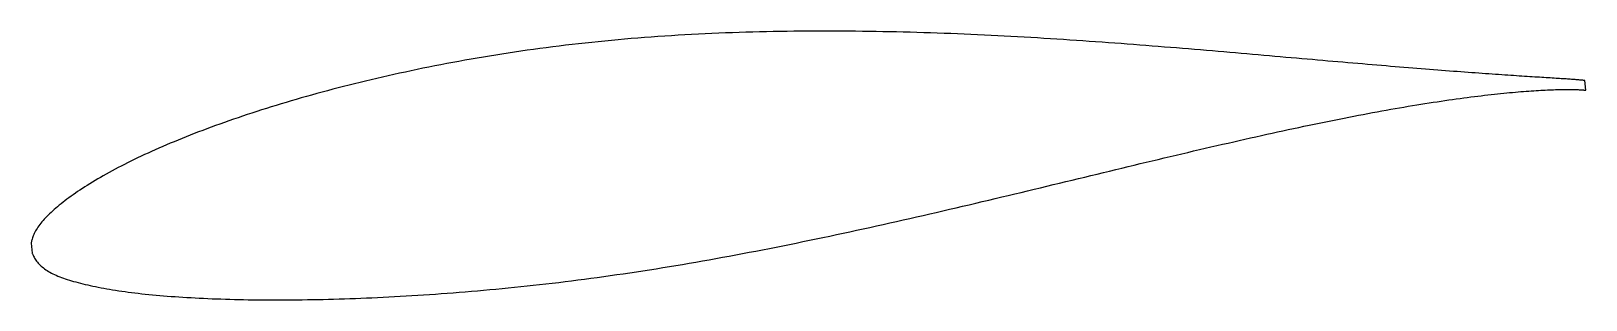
# Model space of a CAD drawing. Header units: metres. Extents: x -28.1 to 57, y -5.7 to 9.
import ezdxf

# ---------------------------------------------------------------- set-up
doc = ezdxf.new("R2010")
doc.units = ezdxf.units.M

msp = doc.modelspace()

# ---------------------------------------------------------------- linework, layer by layer
msp.add_lwpolyline([(56.922, 6.329), (56.92, 6.329), (56.915, 6.33), (56.907, 6.332), (56.895, 6.334), (56.88, 6.336), (56.862, 6.338), (56.84, 6.34), (56.815, 6.343), (56.787, 6.346), (56.756, 6.349), (56.721, 6.353), (56.683, 6.356), (56.642, 6.36), (56.598, 6.363), (56.55, 6.367), (56.499, 6.371), (56.444, 6.376), (56.387, 6.38), (56.326, 6.385), (56.262, 6.389), (56.195, 6.394), (56.124, 6.399), (56.051, 6.404), (55.974, 6.409), (55.893, 6.415), (55.81, 6.42), (55.723, 6.426), (55.634, 6.432), (55.541, 6.438), (55.444, 6.444), (55.345, 6.45), (55.243, 6.457), (55.137, 6.464), (55.028, 6.471), (54.916, 6.478), (54.801, 6.485), (54.683, 6.492), (54.561, 6.5), (54.437, 6.508), (54.309, 6.516), (54.178, 6.524), (54.044, 6.533), (53.907, 6.542), (53.767, 6.551), (53.624, 6.56), (53.478, 6.569), (53.329, 6.579), (53.177, 6.589), (53.022, 6.599), (52.864, 6.61), (52.702, 6.621), (52.538, 6.632), (52.371, 6.643), (52.201, 6.655), (52.028, 6.667), (51.852, 6.679), (51.673, 6.691), (51.491, 6.704), (51.306, 6.717), (51.119, 6.731), (50.928, 6.744), (50.735, 6.758), (50.539, 6.773), (50.34, 6.787), (50.138, 6.802), (49.933, 6.818), (49.726, 6.833), (49.516, 6.849), (49.303, 6.866), (49.087, 6.883), (48.869, 6.899), (48.648, 6.917), (48.424, 6.934), (48.198, 6.952), (47.969, 6.971), (47.737, 6.989), (47.503, 7.008), (47.266, 7.027), (47.026, 7.047), (46.784, 7.066), (46.54, 7.086), (46.293, 7.107), (46.043, 7.128), (45.791, 7.149), (45.537, 7.17), (45.28, 7.192), (45.02, 7.214), (44.758, 7.236), (44.494, 7.258), (44.228, 7.281), (43.959, 7.304), (43.687, 7.328), (43.414, 7.351), (43.138, 7.375), (42.86, 7.399), (42.58, 7.423), (42.297, 7.448), (42.012, 7.473), (41.726, 7.497), (41.437, 7.523), (41.145, 7.548), (40.852, 7.574), (40.557, 7.6), (40.259, 7.626), (39.96, 7.652), (39.658, 7.678), (39.355, 7.705), (39.049, 7.732), (38.742, 7.758), (38.433, 7.785), (38.122, 7.812), (37.809, 7.839), (37.494, 7.866), (37.177, 7.894), (36.859, 7.921), (36.539, 7.948), (36.217, 7.975), (35.893, 8.002), (35.568, 8.029), (35.241, 8.057), (34.912, 8.084), (34.582, 8.111), (34.25, 8.138), (33.917, 8.164), (33.582, 8.191), (33.245, 8.218), (32.907, 8.245), (32.568, 8.271), (32.227, 8.297), (31.885, 8.323), (31.542, 8.349), (31.197, 8.375), (30.851, 8.4), (30.503, 8.425), (30.155, 8.45), (29.805, 8.475), (29.454, 8.499), (29.102, 8.523), (28.748, 8.547), (28.394, 8.57), (28.038, 8.593), (27.681, 8.615), (27.324, 8.637), (26.965, 8.659), (26.606, 8.68), (26.245, 8.701), (25.884, 8.722), (25.521, 8.742), (25.158, 8.761), (24.794, 8.78), (24.429, 8.798), (24.064, 8.816), (23.698, 8.833), (23.331, 8.849), (22.963, 8.865), (22.595, 8.88), (22.226, 8.895), (21.857, 8.909), (21.487, 8.923), (21.116, 8.935), (20.745, 8.947), (20.374, 8.958), (20.002, 8.969), (19.629, 8.979), (19.257, 8.988), (18.884, 8.996), (18.51, 9.003), (18.137, 9.01), (17.763, 9.016), (17.389, 9.022), (17.014, 9.026), (16.64, 9.029), (16.265, 9.032), (15.89, 9.034), (15.516, 9.035), (15.141, 9.035), (14.766, 9.034), (14.391, 9.032), (14.016, 9.03), (13.641, 9.026), (13.267, 9.021), (12.892, 9.016), (12.518, 9.009), (12.144, 9.002), (11.77, 8.993), (11.396, 8.984), (11.023, 8.973), (10.649, 8.961), (10.277, 8.949), (9.904, 8.935), (9.532, 8.92), (9.161, 8.904), (8.79, 8.887), (8.419, 8.869), (8.049, 8.849), (7.68, 8.829), (7.311, 8.808), (6.942, 8.785), (6.575, 8.761), (6.208, 8.736), (5.841, 8.71), (5.476, 8.682), (5.111, 8.654), (4.747, 8.624), (4.383, 8.593), (4.021, 8.561), (3.659, 8.527), (3.299, 8.493), (2.939, 8.457), (2.58, 8.42), (2.223, 8.382), (1.866, 8.343), (1.51, 8.302), (1.155, 8.261), (0.801, 8.218), (0.449, 8.174), (0.098, 8.128), (-0.253, 8.082), (-0.602, 8.035), (-0.95, 7.986), (-1.296, 7.936), (-1.641, 7.885), (-1.985, 7.833), (-2.328, 7.78), (-2.67, 7.726), (-3.01, 7.671), (-3.348, 7.614), (-3.685, 7.557), (-4.021, 7.498), (-4.355, 7.439), (-4.688, 7.379), (-5.019, 7.318), (-5.349, 7.256), (-5.677, 7.193), (-6.004, 7.129), (-6.329, 7.064), (-6.652, 6.999), (-6.974, 6.932), (-7.294, 6.865), (-7.613, 6.797), (-7.929, 6.729), (-8.244, 6.659), (-8.557, 6.589), (-8.869, 6.518), (-9.178, 6.447), (-9.486, 6.375), (-9.792, 6.302), (-10.096, 6.228), (-10.398, 6.154), (-10.698, 6.08), (-10.996, 6.004), (-11.292, 5.928), (-11.587, 5.852), (-11.879, 5.774), (-12.169, 5.696), (-12.457, 5.618), (-12.743, 5.539), (-13.027, 5.459), (-13.309, 5.379), (-13.589, 5.299), (-13.867, 5.218), (-14.142, 5.136), (-14.415, 5.054), (-14.686, 4.972), (-14.955, 4.889), (-15.221, 4.805), (-15.485, 4.722), (-15.747, 4.637), (-16.007, 4.553), (-16.264, 4.468), (-16.519, 4.383), (-16.772, 4.297), (-17.022, 4.211), (-17.27, 4.125), (-17.515, 4.039), (-17.758, 3.952), (-17.998, 3.866), (-18.236, 3.779), (-18.472, 3.691), (-18.705, 3.604), (-18.935, 3.516), (-19.163, 3.428), (-19.388, 3.34), (-19.611, 3.252), (-19.831, 3.164), (-20.049, 3.075), (-20.263, 2.987), (-20.476, 2.898), (-20.685, 2.809), (-20.892, 2.72), (-21.096, 2.631), (-21.298, 2.543), (-21.497, 2.454), (-21.693, 2.365), (-21.886, 2.276), (-22.077, 2.187), (-22.265, 2.098), (-22.45, 2.009), (-22.632, 1.92), (-22.811, 1.831), (-22.988, 1.743), (-23.161, 1.654), (-23.332, 1.565), (-23.5, 1.477), (-23.665, 1.388), (-23.828, 1.3), (-23.987, 1.211), (-24.143, 1.123), (-24.297, 1.035), (-24.447, 0.947), (-24.595, 0.859), (-24.74, 0.772), (-24.881, 0.684), (-25.02, 0.597), (-25.156, 0.511), (-25.288, 0.424), (-25.418, 0.338), (-25.545, 0.253), (-25.669, 0.168), (-25.789, 0.083), (-25.907, -0.001), (-26.022, -0.084), (-26.133, -0.167), (-26.242, -0.249), (-26.347, -0.331), (-26.45, -0.412), (-26.549, -0.492), (-26.646, -0.571), (-26.739, -0.65), (-26.829, -0.728), (-26.916, -0.806), (-27, -0.883), (-27.081, -0.959), (-27.159, -1.035), (-27.234, -1.111), (-27.305, -1.185), (-27.374, -1.259), (-27.439, -1.333), (-27.501, -1.406), (-27.56, -1.478), (-27.616, -1.55), (-27.668, -1.622), (-27.718, -1.692), (-27.764, -1.762), (-27.807, -1.831), (-27.847, -1.899), (-27.884, -1.966), (-27.918, -2.032), (-27.948, -2.097), (-27.976, -2.16), (-28, -2.222), (-28.022, -2.281), (-28.04, -2.338), (-28.055, -2.392), (-28.068, -2.442), (-28.078, -2.487), (-28.085, -2.525), (-28.09, -2.555), (-28.093, -2.574), (-28.036, -3.117), (-28.034, -3.121), (-28.028, -3.134), (-28.017, -3.154), (-28.003, -3.184), (-27.984, -3.224), (-27.96, -3.272), (-27.934, -3.323), (-27.903, -3.378), (-27.869, -3.434), (-27.832, -3.49), (-27.792, -3.546), (-27.748, -3.602), (-27.701, -3.657), (-27.652, -3.711), (-27.598, -3.764), (-27.542, -3.816), (-27.483, -3.868), (-27.42, -3.918), (-27.355, -3.967), (-27.286, -4.015), (-27.214, -4.063), (-27.139, -4.108), (-27.061, -4.154), (-26.98, -4.198), (-26.896, -4.241), (-26.808, -4.283), (-26.718, -4.324), (-26.624, -4.364), (-26.528, -4.403), (-26.428, -4.441), (-26.325, -4.479), (-26.22, -4.515), (-26.111, -4.551), (-25.999, -4.587), (-25.884, -4.622), (-25.766, -4.656), (-25.645, -4.689), (-25.521, -4.722), (-25.393, -4.755), (-25.263, -4.787), (-25.13, -4.819), (-24.993, -4.851), (-24.854, -4.882), (-24.712, -4.912), (-24.567, -4.943), (-24.418, -4.972), (-24.267, -5.001), (-24.113, -5.03), (-23.956, -5.059), (-23.796, -5.086), (-23.633, -5.114), (-23.467, -5.14), (-23.298, -5.166), (-23.126, -5.191), (-22.952, -5.216), (-22.775, -5.24), (-22.595, -5.263), (-22.412, -5.286), (-22.226, -5.308), (-22.038, -5.329), (-21.846, -5.35), (-21.653, -5.37), (-21.456, -5.389), (-21.256, -5.408), (-21.054, -5.426), (-20.849, -5.443), (-20.642, -5.46), (-20.432, -5.476), (-20.219, -5.491), (-20.004, -5.506), (-19.786, -5.52), (-19.565, -5.534), (-19.342, -5.546), (-19.116, -5.559), (-18.888, -5.571), (-18.657, -5.582), (-18.423, -5.592), (-18.187, -5.602), (-17.949, -5.611), (-17.708, -5.619), (-17.465, -5.627), (-17.219, -5.634), (-16.971, -5.64), (-16.721, -5.646), (-16.468, -5.651), (-16.213, -5.656), (-15.956, -5.659), (-15.696, -5.662), (-15.434, -5.665), (-15.169, -5.667), (-14.903, -5.668), (-14.634, -5.668), (-14.363, -5.667), (-14.09, -5.666), (-13.815, -5.665), (-13.537, -5.662), (-13.258, -5.659), (-12.976, -5.655), (-12.693, -5.65), (-12.407, -5.645), (-12.119, -5.639), (-11.829, -5.631), (-11.538, -5.624), (-11.244, -5.615), (-10.948, -5.606), (-10.651, -5.596), (-10.351, -5.585), (-10.05, -5.573), (-9.747, -5.56), (-9.442, -5.547), (-9.135, -5.533), (-8.827, -5.518), (-8.517, -5.502), (-8.205, -5.485), (-7.891, -5.468), (-7.576, -5.45), (-7.259, -5.43), (-6.94, -5.41), (-6.62, -5.39), (-6.298, -5.368), (-5.975, -5.346), (-5.65, -5.323), (-5.324, -5.299), (-4.996, -5.274), (-4.667, -5.248), (-4.336, -5.222), (-4.004, -5.194), (-3.671, -5.166), (-3.336, -5.136), (-3, -5.106), (-2.663, -5.075), (-2.324, -5.042), (-1.984, -5.009), (-1.643, -4.975), (-1.301, -4.94), (-0.958, -4.904), (-0.614, -4.867), (-0.268, -4.829), (0.079, -4.789), (0.426, -4.749), (0.775, -4.708), (1.124, -4.665), (1.475, -4.622), (1.826, -4.577), (2.179, -4.531), (2.532, -4.485), (2.886, -4.437), (3.241, -4.388), (3.597, -4.338), (3.953, -4.287), (4.31, -4.235), (4.668, -4.183), (5.027, -4.129), (5.386, -4.074), (5.746, -4.018), (6.106, -3.961), (6.467, -3.903), (6.829, -3.843), (7.191, -3.783), (7.553, -3.723), (7.916, -3.661), (8.28, -3.598), (8.644, -3.534), (9.008, -3.47), (9.373, -3.404), (9.738, -3.338), (10.103, -3.271), (10.469, -3.203), (10.834, -3.134), (11.201, -3.064), (11.567, -2.994), (11.933, -2.923), (12.3, -2.851), (12.667, -2.779), (13.033, -2.705), (13.4, -2.631), (13.767, -2.557), (14.134, -2.482), (14.501, -2.406), (14.868, -2.33), (15.235, -2.253), (15.602, -2.175), (15.968, -2.097), (16.335, -2.019), (16.701, -1.94), (17.067, -1.86), (17.433, -1.781), (17.799, -1.7), (18.164, -1.62), (18.529, -1.539), (18.894, -1.457), (19.258, -1.375), (19.623, -1.293), (19.986, -1.211), (20.349, -1.128), (20.712, -1.046), (21.075, -0.963), (21.436, -0.879), (21.797, -0.796), (22.158, -0.712), (22.518, -0.628), (22.878, -0.544), (23.237, -0.46), (23.595, -0.376), (23.952, -0.291), (24.309, -0.207), (24.665, -0.123), (25.02, -0.038), (25.375, 0.046), (25.729, 0.131), (26.081, 0.215), (26.433, 0.299), (26.784, 0.384), (27.135, 0.468), (27.484, 0.552), (27.832, 0.636), (28.179, 0.72), (28.525, 0.804), (28.871, 0.887), (29.215, 0.97), (29.558, 1.053), (29.9, 1.136), (30.24, 1.218), (30.58, 1.3), (30.918, 1.381), (31.255, 1.463), (31.591, 1.544), (31.926, 1.624), (32.26, 1.704), (32.592, 1.784), (32.922, 1.863), (33.252, 1.942), (33.58, 2.02), (33.906, 2.098), (34.231, 2.175), (34.555, 2.252), (34.877, 2.328), (35.198, 2.403), (35.517, 2.478), (35.835, 2.553), (36.151, 2.626), (36.466, 2.699), (36.779, 2.772), (37.09, 2.843), (37.4, 2.914), (37.707, 2.985), (38.014, 3.054), (38.318, 3.124), (38.621, 3.192), (38.922, 3.259), (39.221, 3.326), (39.518, 3.392), (39.814, 3.457), (40.107, 3.521), (40.399, 3.585), (40.689, 3.647), (40.977, 3.709), (41.263, 3.769), (41.547, 3.83), (41.829, 3.889), (42.109, 3.947), (42.387, 4.004), (42.663, 4.061), (42.937, 4.116), (43.209, 4.171), (43.478, 4.225), (43.746, 4.278), (44.011, 4.33), (44.275, 4.381), (44.536, 4.431), (44.794, 4.48), (45.051, 4.528), (45.305, 4.575), (45.557, 4.622), (45.807, 4.667), (46.054, 4.712), (46.3, 4.756), (46.542, 4.798), (46.783, 4.84), (47.021, 4.88), (47.256, 4.92), (47.489, 4.959), (47.72, 4.997), (47.948, 5.034), (48.174, 5.07), (48.397, 5.106), (48.618, 5.14), (48.836, 5.173), (49.052, 5.206), (49.265, 5.237), (49.476, 5.268), (49.684, 5.298), (49.889, 5.326), (50.092, 5.354), (50.292, 5.381), (50.489, 5.407), (50.684, 5.433), (50.876, 5.457), (51.065, 5.48), (51.252, 5.503), (51.435, 5.525), (51.616, 5.546), (51.795, 5.566), (51.97, 5.585), (52.143, 5.603), (52.313, 5.621), (52.48, 5.638), (52.644, 5.654), (52.805, 5.669), (52.964, 5.684), (53.119, 5.698), (53.272, 5.711), (53.422, 5.723), (53.568, 5.735), (53.712, 5.746), (53.853, 5.756), (53.991, 5.766), (54.126, 5.775), (54.258, 5.783), (54.387, 5.791), (54.513, 5.798), (54.636, 5.804), (54.756, 5.81), (54.873, 5.816), (54.987, 5.821), (55.098, 5.825), (55.205, 5.829), (55.31, 5.832), (55.412, 5.835), (55.51, 5.837), (55.605, 5.839), (55.697, 5.841), (55.787, 5.842), (55.872, 5.843), (55.955, 5.843), (56.035, 5.843), (56.111, 5.843), (56.185, 5.842), (56.255, 5.841), (56.321, 5.84), (56.385, 5.838), (56.446, 5.837), (56.503, 5.835), (56.557, 5.832), (56.608, 5.83), (56.655, 5.828), (56.7, 5.825), (56.741, 5.823), (56.779, 5.82), (56.813, 5.817), (56.845, 5.815), (56.873, 5.812), (56.898, 5.809), (56.919, 5.807), (56.937, 5.805), (56.952, 5.803), (56.964, 5.801), (56.972, 5.799), (56.977, 5.798), (56.979, 5.798)], close=True)

doc.saveas('drawing.dxf')
